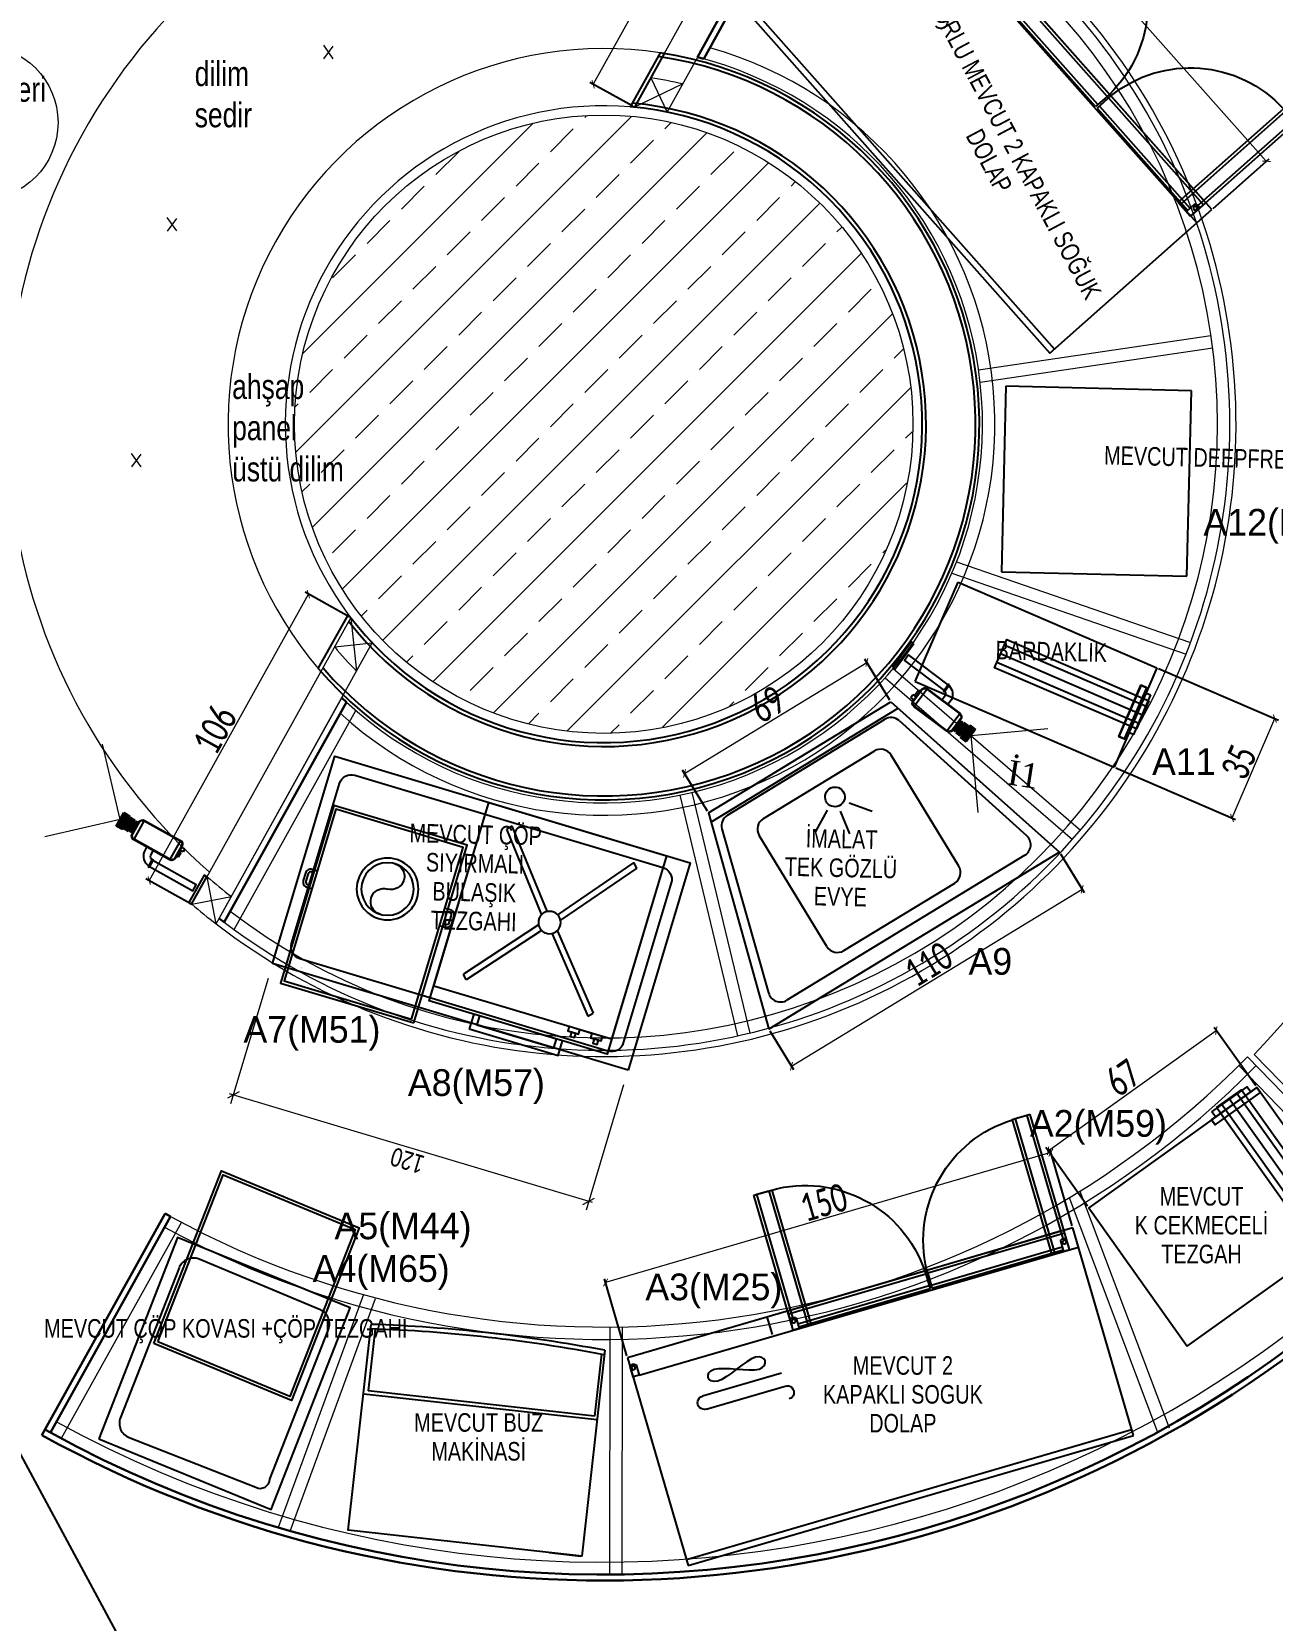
# Model space of a CAD drawing. Header units: millimetres. Extents: x 228897 to 231507, y -97047 to -95333.
# Drawn here: x 229854 to 230255, y -96304 to -95790 of the extents above; entities that cross this region are included whole.
import ezdxf
from ezdxf.enums import TextEntityAlignment as Align

# ---------------------------------------------------------------- set-up
doc = ezdxf.new("R2010")
doc.units = ezdxf.units.MM
doc.header["$PDMODE"] = 2
doc.linetypes.add('Dot & Dashed', pattern=[0.335139, 0.176389, -0.088194, 0, -0.070556])
doc.layers.get('0').update_dxf_attribs({"lineweight": 20})
for name, color, linetype, lineweight in [('ahsap', 34, 'Continuous', 25), ('ahşap kesit', 30, 'Continuous', 30), ('alcıpan', 14, 'Continuous', 25), ('demir-1', 103, 'Continuous', 20), ('mermer', 142, 'Continuous', 15), ('T_elektrik', 10, 'Continuous', 9), ('tefris', 30, 'Continuous', 0), ('ölçü', 251, 'Continuous', 5)]:
    doc.layers.add(name, color=color, linetype=linetype, lineweight=lineweight)
for name, color, linetype in [('cctv', 3, 'Continuous'), ('makine ekipman', 187, 'Continuous'), ('S-COLS', 6, 'Continuous'), ('SMATV', 4, 'Continuous'), ('wall_gyps', 45, 'Continuous'), ('XR_FA_ARC_F0_UNIFREE$0$A960MN_Other Building', 8, 'Continuous'), ('yazı', 11, 'Continuous')]:
    doc.layers.add(name, color=color, linetype=linetype)
doc.styles.add('ATU', font='GOTHIC.TTF', dxfattribs={"width": 0.8})
doc.styles.get("Standard").update_dxf_attribs({"font": 'times.ttf', "height": 12})
doc.styles.add('TAKSİM', font='GOTHIC.TTF', dxfattribs={"height": 20})
doc.styles.add('UBN', font='GOTHIC.TTF', dxfattribs={"width": 0.8})
doc.styles.add('Ölçü50', font='calibri.ttf', dxfattribs={"width": 0.7})
doc.dimstyles.new('olcu10', dxfattribs={"dimtxt": 9, "dimasz": 2, "dimexe": 1.25, "dimexo": 0.625, "dimgap": 0.5, "dimtad": 1, "dimdec": 1, "dimrnd": 0.5, "dimzin": 9, "dimtxsty": 'Ölçü50', "dimblk": 'ARCHTICK', "dimcen": 2, "dimclrd": 256, "dimclre": 256, "dimclrt": 6, "dimazin": 2, "dimtfac": 1, "dimtdec": 1, "dimtix": 1, "dimtmove": 0, "dimatfit": 3, "dimldrblk": 'ARCHTICK', "dimfxl": 1, "dimlwd": -1, "dimarcsym": 0})
doc.dimstyles.new('U_DIM_1_20', dxfattribs={"dimtxt": 6, "dimasz": 3, "dimexe": 3, "dimexo": 5, "dimgap": 1, "dimtad": 1, "dimdec": 1, "dimrnd": 0.5, "dimzin": 11, "dimtxsty": 'ATU', "dimblk": 'OBLIQUE', "dimcen": 1.5, "dimdle": 1.25, "dimclrd": 251, "dimclre": 251, "dimclrt": 1, "dimadec": 0, "dimazin": 0, "dimtfac": 1.25, "dimtdec": 1, "dimtix": 1, "dimtofl": 0, "dimtmove": 1, "dimatfit": 3, "dimldrblk": 'OBLIQUE', "dimfxl": 5, "dimtolj": 1, "dimtzin": 0, "dimarcsym": 0})

# ---------------------------------------------------------------- blocks, each defined once
blk = doc.blocks.new('çöp kova1')
at = {"extrusion": (1.52846e-08, -6.3311e-09, 1)}
blk.add_lwpolyline([(0, 0), (-0.92, -60.23), (69.08, -60.23), (70, 0)], close=True, dxfattribs=at)
blk.add_lwpolyline([(4, -9), (4, -53, 0.563333), (8.08, -56.23), (60.08, -56.23, 0.414214), (65.08, -51.23), (66, -9, 0.414214), (61, -4), (9, -4, 0.414214)], format="xyb", close=True, dxfattribs=at)
at = {"extrusion": (1.52846e-08, -6.3311e-09, 1), "elevation": 0}
for points in [[(35.2, -5.33), (95.2, -5.33), (94.28, -53.55), (34.28, -53.55)], [(36.2, -6.33), (94.2, -6.33), (93.28, -52.55), (35.28, -52.55)]]:
    blk.add_lwpolyline(points, close=True, dxfattribs=at)
blk = doc.blocks.new('buzmak')
at = {"extrusion": (1.52846e-08, -6.3311e-09, 1)}
for p, q in [((-65.66, 74.54, 0), (-45.49, 74.54, 0)), ((-45.49, 0.94, 0), (-45.49, 74.54, 0)), ((-44.43, 75.87, 0), (-44.43, 0, 0)), ((-0.01, 10.59, 0), (0, 0.32, 0)), ((-65.62, 0.88, 0), (-45.49, 0.94, 0))]:
    blk.add_line(p, q, dxfattribs=at)
at = {"extrusion": (1.74201e-08, -5.04902e-09, 1)}
blk.add_lwpolyline([(-67, 0), (0, 0), (0, 76), (-67, 76)], dxfattribs=at)
at = {"extrusion": (-1.52846e-08, 6.3311e-09, -1)}
for major_axis, start_param, end_param in [((-501.22, 6.34, 0), -0.08854, 0.063224), ((-499.81, 2.84, 0), -0.081777, 0.070206)]:
    blk.add_ellipse((432.82, 38, 0), major_axis=major_axis, ratio=1, start_param=start_param, end_param=end_param, dxfattribs=at)
blk = doc.blocks.new('dsfsdgfg')
at = {"layer": 'makine ekipman', "extrusion": (-6.33828e-09, 1.52816e-08, 1)}
for p, q in [((226713.45, -84147.26, 0), (226563.45, -84147.32, 0)), ((226563.45, -84147.32, 0), (226563.48, -84217.32, 0)), ((226713.45, -84149.26, 0), (226563.45, -84149.32, 0)), ((226713.48, -84217.26, 0), (226713.45, -84147.26, 0)), ((226693.71, -84194.18, 0), (226667.04, -84194.17, 0)), ((226667.04, -84198.52, 0), (226693.71, -84198.52, 0)), ((226711.48, -84210.76, 0), (226563.48, -84210.82, 0)), ((226568.44, -84210.82, 0), (226566.44, -84210.82, 0)), ((226566.44, -84210.82, 0), (226566.44, -84214.32, 0)), ((226572.44, -84210.82, 0), (226566.44, -84210.82, 0)), ((226566.44, -84210.82, 0), (226566.46, -84256.32, 0)), ((226566.44, -84211.32, 0), (226566.44, -84217.32, 0)), ((226568.44, -84214.32, 0), (226568.44, -84210.82, 0)), ((226612.64, -84211.3, 0), (226568.44, -84211.32, 0)), ((226571.46, -84256.32, 0), (226571.44, -84210.82, 0)), ((226572.46, -84256.32, 0), (226572.44, -84210.82, 0)), ((226612.64, -84217.3, 0), (226612.64, -84211.3, 0)), ((226613.31, -84211.3, 0), (226657.51, -84211.28, 0)), ((226613.31, -84217.3, 0), (226613.31, -84211.3, 0)), ((226653.51, -84210.78, 0), (226659.51, -84210.78, 0)), ((226653.53, -84256.28, 0), (226653.51, -84210.78, 0)), ((226654.53, -84256.28, 0), (226654.51, -84210.78, 0)), ((226657.51, -84214.28, 0), (226657.51, -84210.78, 0)), ((226657.51, -84210.78, 0), (226659.51, -84210.78, 0)), ((226659.51, -84210.78, 0), (226659.51, -84214.28, 0)), ((226659.51, -84210.78, 0), (226659.53, -84256.28, 0)), ((226659.51, -84211.28, 0), (226659.51, -84217.28, 0)), ((226666.51, -84217.34, 0), (226666.51, -84211.34, 0)), ((226711.48, -84214.26, 0), (226711.48, -84210.76, 0)), ((226711.48, -84210.76, 0), (226713.48, -84210.76, 0)), ((226713.48, -84210.76, 0), (226713.48, -84214.26, 0)), ((226566.44, -84212.32, 0), (226566.44, -84216.32, 0)), ((226566.44, -84216.32, 0), (226612.64, -84216.3, 0)), ((226567.44, -84214.82, 0), (226567.46, -84256.32, 0)), ((226612.64, -84212.3, 0), (226568.44, -84212.32, 0)), ((226612.64, -84216.3, 0), (226612.64, -84212.3, 0)), ((226613.31, -84212.3, 0), (226657.51, -84212.28, 0)), ((226613.31, -84216.3, 0), (226613.31, -84212.3, 0)), ((226659.51, -84216.28, 0), (226613.31, -84216.3, 0)), ((226658.51, -84214.78, 0), (226658.53, -84256.28, 0)), ((226659.51, -84212.28, 0), (226659.51, -84216.28, 0)), ((226563.48, -84217.32, 0), (226713.48, -84217.26, 0)), ((226566.44, -84217.32, 0), (226612.64, -84217.3, 0)), ((226659.51, -84217.28, 0), (226613.31, -84217.3, 0)), ((226566.46, -84256.32, 0), (226572.46, -84256.32, 0)), ((226567.46, -84256.32, 0), (226571.46, -84256.32, 0)), ((226659.53, -84256.28, 0), (226653.53, -84256.28, 0)), ((226658.53, -84256.28, 0), (226654.53, -84256.28, 0))]:
    blk.add_line(p, q, dxfattribs=at)
at = {"layer": 'makine ekipman', "extrusion": (6.33828e-09, -1.52816e-08, -1)}
blk.add_lwpolyline([(-226687.6, -84205.83), (-226686.15, -84205.66), (-226684.44, -84205.2), (-226682.58, -84204.56), (-226680.63, -84203.83), (-226678.69, -84203.09), (-226676.82, -84202.45), (-226675.12, -84202), (-226673.66, -84201.83), (-226672.52, -84202), (-226671.7, -84202.45), (-226671.21, -84203.09), (-226671.05, -84203.83), (-226671.21, -84204.56), (-226671.7, -84205.2), (-226672.52, -84205.66), (-226673.66, -84205.83), (-226675.12, -84205.66), (-226676.82, -84205.2), (-226678.69, -84204.56), (-226680.63, -84203.83), (-226682.58, -84203.09), (-226684.45, -84202.45), (-226686.15, -84202), (-226687.6, -84201.83), (-226688.75, -84202), (-226689.57, -84202.45), (-226690.06, -84203.09), (-226690.22, -84203.83), (-226690.06, -84204.56), (-226689.56, -84205.21), (-226688.75, -84205.66)], close=True, dxfattribs=at)
for centre, major_axis, start_param, end_param in [((226667.04, -84192, 0), (-1.54, 1.54, 0), 3.927168, 7.068761), ((226693.71, -84196.35, 0), (1.54, 1.54, 0), -0.785221, 2.356372), ((226567.44, -84213.57, 0), (0.884, 0.884, 0), 1.428429, 3.28302), ((226567.37, -84213.61, 0), (0.421, 0.421, 0), -0.785868, 5.497317), ((226658.51, -84213.53, 0), (0.884, 0.884, 0), 1.428429, 3.28302), ((226658.58, -84213.57, 0), (-0.421, 0.421, 0), 0.784928, 7.068113), ((226712.48, -84213.51, 0), (-0.884, 0.884, 0), 2.999873, 4.854463), ((226712.55, -84213.55, 0), (0.421, 0.421, 0), -0.785868, 5.497317), ((226571.82, -84215.46, 0), (28.89, 28.89, 0), 0.830398, 2.340555), ((226654.13, -84215.42, 0), (-28.89, 28.89, 0), 3.94169, 5.451847)]:
    blk.add_ellipse(centre, major_axis=major_axis, ratio=1, start_param=start_param, end_param=end_param, dxfattribs=at)
blk = doc.blocks.new('_ArchTick')
at = {"color": 0, "linetype": 'ByBlock', "const_width": 0.15}
blk.add_lwpolyline([(-0.5, -0.5), (0.5, 0.5)], dxfattribs=at)
blk = doc.blocks.new('*D131')
at = {"layer": 'DEFPOINTS', "color": 0, "transparency": 16777216}
for p in [(229943.6, -95972.29), (229957.34, -95979.93, 0), (229905.87, -96072.6, 0)]:
    blk.add_point(p, dxfattribs=at)
at = {"layer": 'ölçü', "lineweight": -2, "transparency": 16777216}
for p, q in [((229956.8, -95979.62), (229942.51, -95971.69)), ((229905.32, -96072.3), (229891.03, -96064.36))]:
    blk.add_line(p, q, dxfattribs=at)
at = {"layer": 'ölçü', "transparency": 16777216}
blk.add_line((229892.13, -96064.97), (229943.6, -95972.29), dxfattribs=at)
at = {"layer": 'ölçü', "transparency": 16777216, "xscale": 2, "yscale": 2, "zscale": 2}
for p, rotation in [((229943.6, -95972.29), 60.95190575358134), ((229892.13, -96064.97), 240.9519057535813)]:
    blk.add_blockref('_ArchTick', p, dxfattribs=dict(at, rotation=rotation))
at = {"layer": 'ölçü', "color": 6, "transparency": 16777216, "insert": (229913.39, -96016.15), "char_height": 9, "attachment_point": 5, "rotation": 60.9519, "style": 'Ölçü50'}
blk.add_mtext('106', dxfattribs=at)
blk = doc.blocks.new('*D132')
at = {"layer": 'DEFPOINTS', "color": 0, "transparency": 16777216}
for p in [(230100.47, -95722.24, 0), (230035.69, -95807.38), (230049.05, -95814.8, 0)]:
    blk.add_point(p, dxfattribs=at)
at = {"layer": 'ölçü', "transparency": 16777216}
blk.add_line((230087.11, -95714.82), (230035.69, -95807.38), dxfattribs=at)
at = {"layer": 'ölçü', "lineweight": -2, "transparency": 16777216}
for p, q in [((230099.92, -95721.93), (230086.01, -95714.21)), ((230048.5, -95814.5), (230034.59, -95806.77))]:
    blk.add_line(p, q, dxfattribs=at)
at = {"layer": 'ölçü', "transparency": 16777216, "xscale": 2, "yscale": 2, "zscale": 2}
for p, rotation in [((230087.11, -95714.82), 60.94747749124182), ((230035.69, -95807.38), 240.9474774912419)]:
    blk.add_blockref('_ArchTick', p, dxfattribs=dict(at, rotation=rotation))
at = {"layer": 'ölçü', "color": 6, "transparency": 16777216, "insert": (230056.93, -95758.62), "char_height": 9, "attachment_point": 5, "rotation": 60.9475, "style": 'Ölçü50'}
blk.add_mtext('106', dxfattribs=at)
blk = doc.blocks.new('evye')
for p, q in [((28.14, -2.74), (8.41, -72.74)), ((28.14, -2.74), (97.18, -2.74)), ((97.18, -2.74), (118.49, -72.74)), ((29.13, -9.45), (14.46, -62.59)), ((27.24, -5.74), (98.15, -5.74)), ((32.97, -6.6), (92.49, -6.6)), ((96.29, -9.37), (112.17, -62.51)), ((42.32, -13.6), (84.32, -13.6)), ((38.32, -59.6), (38.32, -17.6)), ((88.32, -59.6), (88.32, -17.6)), ((42.32, -63.6), (84.32, -63.6)), ((108.36, -67.74), (18.29, -67.74)), ((118.49, -72.74), (8.41, -72.74))]:
    blk.add_line(p, q)
at = {"extrusion": (-3.1669e-08, -1.40285e-08, 1)}
for p, q in [((61.37, -22, 0), (54.57, -25.99, 0)), ((64.78, -24.53, 0), (63.55, -32.32, 0)), ((68.69, -23.66, 0), (73.6, -29.84, 0))]:
    blk.add_line(p, q, dxfattribs=at)
for centre, start, end in [((32.97, -10.6), 90, 163.3134), ((92.49, -10.6), 17.8662, 90), ((42.32, -17.6), 90, 180), ((84.32, -17.6), 0, 90), ((42.32, -59.6), 180, 270), ((84.32, -59.6), 270, 0), ((18.29, -63.74), 163.3134, 270), ((108.36, -63.74), 270, 17.8662)]:
    blk.add_arc(centre, 4, start, end)
blk.add_ellipse((65.75, -19.66, 0), major_axis=(-0.26, 3.18, 0), ratio=1, start_param=1.640450345151218, end_param=7.923635652330804, dxfattribs=at)
blk = doc.blocks.new('SDFSG')
at = {"layer": 'makine ekipman'}
for p, q in [((221215.14, -95592), (221275.14, -95592)), ((221215.14, -95652), (221215.14, -95592)), ((221275.14, -95592), (221275.14, -95652)), ((221275.14, -95652), (221215.14, -95652))]:
    blk.add_line(p, q, dxfattribs=at)
blk = doc.blocks.new('bardaklıkemaar')
at = {"ltscale": 50, "extrusion": (-5.24232e-09, 1.90091e-08, 1)}
for p, q in [((0, 0, 0), (-34.31, -6.92)), ((0, 0), (13.84, -68.62, 0)), ((-34.31, -6.92), (-20.46, -75.54, 0)), ((-20.46, -75.54, 0), (13.84, -68.62, 0))]:
    blk.add_line(p, q, dxfattribs=at)
at = {"ltscale": 50}
for p, q in [((-4.54, -74.2, 0), (-14.43, -25.18, 0)), ((-1.58, -73.61, 0), (-11.47, -24.58, 0)), ((-7.47, -74.79, 0), (-17.37, -25.77, 0))]:
    blk.add_line(p, q, dxfattribs=at)
at = {"ltscale": 50, "extrusion": (-5.24232e-09, 1.90091e-08, 1), "elevation": 0}
for points in [[(-9.44, -75.19), (0.28, -73.23), (-9.61, -24.21), (-19.33, -26.17)], [(-13.47, -73.69), (4.26, -70.11), (3.86, -68.12), (-13.87, -71.7)], [(-11.45, -75.35), (2.27, -72.58), (1.87, -70.6), (-11.85, -73.37)]]:
    blk.add_lwpolyline(points, close=True, dxfattribs=at)
at = {"extrusion": (-5.24232e-09, 1.90091e-08, 1), "elevation": 0, "flags": 128}
for points in [[(4.25, -70.07), (-13.46, -73.67), (-13.85, -71.72), (-13.46, -73.67), (4.25, -70.07), (3.85, -68.12)], [(3.85, -68.12), (-13.85, -71.72), (3.85, -68.12)]]:
    blk.add_lwpolyline(points, close=True, dxfattribs=at)
blk = doc.blocks.new('kahveçekmece-flat-1')
for p, q in [((1.99, 41.93), (1.99, 60)), ((-2.3, 53.58), (50, 53.58)), ((-2.3, 50.56), (50, 50.52)), ((-2.3, 47.57), (50, 47.57))]:
    blk.add_line(p, q)
at = {"extrusion": (-1.39832e-08, -1.12909e-08, 1), "elevation": 0}
for points in [[(-2.02, 43.56), (-2.02, 57.56), (0, 57.56), (0, 43.56)], [(-2.3, 45.56), (-2.3, 55.48), (50, 55.48), (50, 45.56)]]:
    blk.add_lwpolyline(points, close=True, dxfattribs=at)
at = {"extrusion": (-1.52846e-08, 6.3311e-09, 1), "elevation": 0}
blk.add_lwpolyline([(55.12, -6.89), (54.97, 60), (0, 60), (0.15, -6.89)], close=True, dxfattribs=at)
at = {"extrusion": (-1.52846e-08, 6.3311e-09, 1), "elevation": 0, "flags": 128}
blk.add_lwpolyline([(0, 60), (0, 41.93), (1.99, 41.93), (0, 41.93), (0, 60), (1.99, 60)], close=True, dxfattribs=at)
blk = doc.blocks.new('kam')
h = blk.add_hatch(color=1)
edge = h.paths.add_edge_path(flags=16)
edge.add_line((-3143.126, 8517.33), (-3143.827, 8517.33))
edge.add_ellipse((-3143.827, 8517.269), major_axis=(0.0426, 0.0426), ratio=1, start_angle=45, end_angle=135)
edge.add_line((-3143.888, 8517.269), (-3143.888, 8517.031))
edge.add_ellipse((-3143.827, 8517.031), major_axis=(0.0426, 0.0426), ratio=1, start_angle=135, end_angle=225)
edge.add_line((-3143.827, 8516.971), (-3143.126, 8516.971))
edge.add_ellipse((-3143.126, 8517.031), major_axis=(0.0426, 0.0426), ratio=1, start_angle=225, end_angle=315)
edge.add_line((-3143.065, 8517.031), (-3143.065, 8517.269))
edge.add_ellipse((-3143.126, 8517.269), major_axis=(0.0426, 0.0426), ratio=1, start_angle=315, end_angle=405)
edge = h.paths.add_edge_path()
edge.add_line((-3143.126, 8517.339), (-3143.827, 8517.339))
edge.add_ellipse((-3143.827, 8517.269), major_axis=(0.0495, 0.0495), ratio=1, start_angle=45, end_angle=135)
edge.add_line((-3143.897, 8517.269), (-3143.897, 8517.031))
edge.add_ellipse((-3143.827, 8517.031), major_axis=(0.0495, 0.0495), ratio=1, start_angle=135, end_angle=225)
edge.add_line((-3143.827, 8516.961), (-3143.126, 8516.961))
edge.add_ellipse((-3143.126, 8517.031), major_axis=(0.0495, 0.0495), ratio=1, start_angle=225, end_angle=315)
edge.add_line((-3143.056, 8517.031), (-3143.056, 8517.269))
edge.add_ellipse((-3143.126, 8517.269), major_axis=(0.0495, 0.0495), ratio=1, start_angle=315, end_angle=405)
for points in [[(-3143.002, 8517.254), (-3143.036, 8517.254), (-3143.036, 8517.052), (-3143.002, 8517.052)], [(-3142.753, 8517.283), (-3142.873, 8517.283), (-3142.873, 8517.019), (-3142.753, 8517.019)]]:
    blk.add_hatch(color=1).paths.add_polyline_path(points)
at = {"color": 1}
for p, q in [((-3143.897, 8517.25), (-3143.961, 8517.25)), ((-3143.961, 8517.25), (-3143.961, 8517.189)), ((-3143.897, 8517.269), (-3143.897, 8517.031)), ((-3143.888, 8517.269), (-3143.888, 8517.031)), ((-3143.827, 8517.339), (-3143.827, 8516.961)), ((-3143.126, 8517.339), (-3143.827, 8517.339)), ((-3143.126, 8517.33), (-3143.827, 8517.33)), ((-3143.126, 8516.961), (-3143.126, 8517.339)), ((-3143.065, 8517.031), (-3143.065, 8517.269)), ((-3143.056, 8517.031), (-3143.056, 8517.269)), ((-3143.002, 8517.254), (-3143.036, 8517.254)), ((-3143.036, 8517.254), (-3143.036, 8517.052)), ((-3143.002, 8517.052), (-3143.002, 8517.254)), ((-3142.894, 8517.263), (-3142.98, 8517.263)), ((-3142.98, 8517.263), (-3142.98, 8517.044)), ((-3142.894, 8517.236), (-3142.98, 8517.236)), ((-3142.894, 8517.208), (-3142.98, 8517.208)), ((-3142.894, 8517.044), (-3142.894, 8517.263)), ((-3142.753, 8517.283), (-3142.873, 8517.283)), ((-3142.873, 8517.283), (-3142.873, 8517.019)), ((-3142.753, 8517.019), (-3142.753, 8517.283)), ((-3143.961, 8517.189), (-3143.897, 8517.189)), ((-3143.897, 8517.163), (-3143.934, 8517.163)), ((-3143.934, 8517.163), (-3143.934, 8517.071)), ((-3143.934, 8517.071), (-3143.897, 8517.071)), ((-3143.827, 8516.971), (-3143.126, 8516.971)), ((-3143.827, 8516.961), (-3143.126, 8516.961)), ((-3143.036, 8517.052), (-3143.002, 8517.052)), ((-3142.894, 8517.18), (-3142.98, 8517.18)), ((-3142.894, 8517.152), (-3142.98, 8517.152)), ((-3142.894, 8517.124), (-3142.98, 8517.124)), ((-3142.894, 8517.096), (-3142.98, 8517.096)), ((-3142.894, 8517.068), (-3142.98, 8517.068)), ((-3142.98, 8517.044), (-3142.894, 8517.044)), ((-3142.873, 8517.019), (-3142.753, 8517.019))]:
    blk.add_line(p, q, dxfattribs=at)
for centre, major_axis, start_param, end_param in [((-3143.827, 8517.269), (0.0495, 0.0495), 0.785398, 2.356194), ((-3143.827, 8517.269), (0.0426, 0.0426), 0.785398, 2.356194), ((-3143.126, 8517.269), (0.0495, 0.0495), 5.497787, 7.068583), ((-3143.126, 8517.269), (0.0426, 0.0426), 5.497787, 7.068583), ((-3143.827, 8517.031), (0.0495, 0.0495), 2.356194, 3.926991), ((-3143.827, 8517.031), (0.0426, 0.0426), 2.356194, 3.926991), ((-3143.126, 8517.031), (0.0495, 0.0495), 3.926991, 5.497787), ((-3143.126, 8517.031), (0.0426, 0.0426), 3.926991, 5.497787)]:
    blk.add_ellipse(centre, major_axis=major_axis, ratio=1, start_param=start_param, end_param=end_param, dxfattribs=at)
blk = doc.blocks.new('kamera')
at = {"layer": 'cctv', "color": 1}
for p, q in [((-18.93, 10.55), (-19.91, 9.17)), ((-17.02, 9.2), (-17.99, 7.82))]:
    blk.add_line(p, q, dxfattribs=at)
for points in [[(-14.06, 11.57), (-13.8, 11.38), (-15.37, 9.15), (-15.63, 9.34)], [(-13.96, 11.16), (-13.96, 11.16), (-15.23, 9.35), (-15.23, 9.35)], [(-13.96, 11.16), (-0.8, 1.9), (-2.07, 0.09), (-15.23, 9.35)], [(2.14, 4.7), (2.92, 4.15), (-2.92, -4.15), (-3.7, -3.6)]]:
    blk.add_lwpolyline(points, close=True, dxfattribs=at)
for centre, radius, start, end in [((-16.03, 7.69), 4.08, 63.7243, 135.4103), ((-15.86, 7.55), 2.02, 79.4581, 124.8672)]:
    blk.add_arc(centre, radius, start, end, dxfattribs=at)
at = {"layer": 'SMATV', "color": 6, "linetype": 'Dot & Dashed', "extrusion": (0, 0, -1), "xscale": -18.97046912377849, "yscale": 18.97046910458119, "zscale": -18.97046912377849, "rotation": 215.1445265679582}
blk.add_blockref('kam', (-44226, 166452.31), dxfattribs=at)
blk = doc.blocks.new('dgdf')
at = {"layer": 'T_elektrik'}
for q in [(230182.74, -96015.78), (230160.1, -96042.93)]:
    blk.add_line((230157.84, -96018.04), q, dxfattribs=at)
at = {"xscale": -1, "rotation": 287.7683062402713}
blk.add_blockref('kamera', (230135.65, -95991.77), dxfattribs=at)
blk = doc.blocks.new('bulaşık mak')
at = {"extrusion": (1.52846e-08, -6.3311e-09, 1)}
blk.add_line((-62, 53.35, 0), (-62, 49.36, 0), dxfattribs=at)
for points in [[(0, 60), (-67, 60), (-67, 0), (0, 0)], [(-62, 57), (-62, 53.35), (-63.46, 53.35), (-63.46, 57)], [(0, 60), (-62, 60), (-62, 0), (0, 0)], [(-63.46, 56.03), (-63.46, 54.57), (-64.92, 54.57), (-64.92, 56.03)], [(-63.46, 48.39), (-63.46, 46.93), (-64.92, 46.93), (-64.92, 48.39)], [(-62, 49.36), (-62, 45.71), (-63.46, 45.71), (-63.46, 49.36)], [(-72, 15), (-72, 45), (-67, 45), (-67, 15)], [(-70, 17), (-70, 43), (-67, 43), (-67, 17)]]:
    blk.add_lwpolyline(points, close=True, dxfattribs=at)
for points in [[(-57, 50.51), (-55.59, 51.92)], [(-33.44, 33.27), (-55.59, 51.92)], [(-6.58, 51.92), (-29.83, 33.17)], [(-6.58, 51.92), (-5.16, 50.51)], [(-34.86, 31.86), (-57, 50.51)], [(-5.16, 50.51), (-28.41, 31.76)], [(-34.76, 28.24), (-57, 9.49)], [(-33.34, 26.83), (-55.59, 8.08)], [(-29.73, 26.73), (-6.58, 8.08)], [(-28.31, 28.14), (-5.16, 9.49)], [(-57, 9.49), (-55.59, 8.08)], [(-5.16, 9.49), (-6.58, 8.08)]]:
    blk.add_lwpolyline(points, dxfattribs=at)
blk.add_circle((-31.58, 30), 3.63, dxfattribs=at)
blk = doc.blocks.new('çöp sıyırma')
at = {"extrusion": (1.52846e-08, -6.3311e-09, 1)}
for points in [[(-21.48, 44.21), (-21.48, 45.73, 0.414214), (-23.23, 47.48), (-25.75, 47.48, 0.414214), (-27.5, 45.73), (-27.5, 44.21)], [(-21.84, 0.79), (-21.84, -0.73, -0.414214), (-23.59, -2.48), (-26.11, -2.48, -0.414214), (-27.86, -0.73), (-27.86, 0.79)]]:
    blk.add_lwpolyline(points, format="xyb", dxfattribs=at)
for points in [[(-22.35, 45), (-22.35, 45.73, 0.414214), (-23.23, 46.6), (-25.75, 46.6, 0.414214), (-26.63, 45.73), (-26.63, 45)], [(-22.71, 0), (-22.71, -0.73, -0.414214), (-23.59, -1.6), (-26.11, -1.6, -0.414214), (-26.99, -0.73), (-26.99, 0)]]:
    blk.add_lwpolyline(points, format="xyb", close=True, dxfattribs=at)
for points in [[(-60, 45), (0, 45), (0, 0), (-60, 0)], [(-59, 44), (-1, 44), (-1, 1), (-59, 1)]]:
    blk.add_lwpolyline(points, close=True, dxfattribs=at)
blk = doc.blocks.new('bulaşık tezgah')
at = {"ltscale": 50, "extrusion": (1.52846e-08, -6.3311e-09, 1)}
blk.add_lwpolyline([(-70, 0), (-70, -120), (0, -120), (0, 0)], close=True, dxfattribs=at)
blk.add_lwpolyline([(-66, -8), (-66, -112, 0.414214), (-62, -116), (-8, -116, 0.414214), (-4, -112), (-4, -8, 0.414214), (-8, -4), (-62, -4, 0.414214)], format="xyb", close=True, dxfattribs=at)
for radius in [10, 8.5]:
    blk.add_circle((-36.22, -91.33, 0), radius, dxfattribs=at)
for centre, start, end in [((-31.97, -91.33, 0), 0, 180), ((-40.47, -91.33, 0), 180, 0)]:
    blk.add_arc(centre, 4.25, start, end, dxfattribs=at)
blk = doc.blocks.new('_Oblique')
at = {"color": 0, "linetype": 'ByBlock', "lineweight": -2}
blk.add_line((-0.5, -0.5), (0.5, 0.5), dxfattribs=at)
blk = doc.blocks.new('*D369')
at = {"layer": 'DEFPOINTS', "color": 0, "transparency": 16777216}
for p in [(221484.52, -95305.02, 0), (221602.77, -95353.83), (221572.7, -95386.41, 0)]:
    blk.add_point(p, dxfattribs=at)
at = {"layer": 'ölçü', "color": 251, "lineweight": -2, "transparency": 16777216}
for p, q in [((221487.92, -95301.34), (221516.63, -95270.24)), ((221513.68, -95271.59), (221603.69, -95354.68)), ((221576.09, -95382.74), (221604.81, -95351.63))]:
    blk.add_line(p, q, dxfattribs=at)
at = {"layer": 'ölçü', "color": 251, "lineweight": -2, "transparency": 16777216, "xscale": 3, "yscale": 3, "zscale": 3}
for p, rotation in [((221514.6, -95272.44), 137.2901946058808), ((221602.77, -95353.83), 317.2901946058807)]:
    blk.add_blockref('_Oblique', p, dxfattribs=dict(at, rotation=rotation))
at = {"layer": 'ölçü', "color": 1, "transparency": 16777216, "insert": (221561.5, -95310.09), "char_height": 6, "attachment_point": 5, "rotation": 317.2902, "style": 'ATU'}
blk.add_mtext('\\A1;120', dxfattribs=at)
blk = doc.blocks.new('*D458')
at = {"layer": 'DEFPOINTS', "color": 0, "transparency": 16777216}
for p in [(230186.57, -96055.76, 0), (230193.85, -96067.71), (230092.56, -96113.03, 0)]:
    blk.add_point(p, dxfattribs=at)
at = {"layer": 'demir-1', "lineweight": -2, "transparency": 16777216}
for p, q in [((230186.9, -96056.29), (230194.5, -96068.78)), ((230092.88, -96113.56), (230100.49, -96126.05))]:
    blk.add_line(p, q, dxfattribs=at)
at = {"layer": 'demir-1', "transparency": 16777216}
blk.add_line((230099.84, -96124.98), (230193.85, -96067.71), dxfattribs=at)
at = {"layer": 'demir-1', "transparency": 16777216, "xscale": 2, "yscale": 2, "zscale": 2}
for p, rotation in [((230193.85, -96067.71), 31.34889073666234), ((230099.84, -96124.98), 211.3488907366623)]:
    blk.add_blockref('_ArchTick', p, dxfattribs=dict(at, rotation=rotation))
at = {"layer": 'demir-1', "color": 6, "transparency": 16777216, "insert": (230144.19, -96091.98), "char_height": 9, "attachment_point": 5, "rotation": 31.3489, "style": 'Ölçü50'}
blk.add_mtext('110', dxfattribs=at)
blk = doc.blocks.new('*D459')
at = {"layer": 'DEFPOINTS', "color": 0, "transparency": 16777216}
for p in [(230124.22, -95994.37), (230131.95, -96007.06, 0), (230072.99, -96042.98, 0)]:
    blk.add_point(p, dxfattribs=at)
at = {"layer": 'demir-1', "transparency": 16777216}
blk.add_line((230065.26, -96030.29), (230124.22, -95994.37), dxfattribs=at)
at = {"layer": 'demir-1', "lineweight": -2, "transparency": 16777216}
for p, q in [((230131.63, -96006.53), (230123.57, -95993.3)), ((230072.67, -96042.45), (230064.61, -96029.22))]:
    blk.add_line(p, q, dxfattribs=at)
at = {"layer": 'demir-1', "transparency": 16777216, "xscale": 2, "yscale": 2, "zscale": 2}
for p, rotation in [((230124.22, -95994.37), 31.34889073666503), ((230065.26, -96030.29), 211.348890736665)]:
    blk.add_blockref('_ArchTick', p, dxfattribs=dict(at, rotation=rotation))
at = {"layer": 'demir-1', "color": 6, "transparency": 16777216, "insert": (230092.08, -96007.96), "char_height": 9, "attachment_point": 5, "rotation": 31.3489, "style": 'Ölçü50'}
blk.add_mtext('69', dxfattribs=at)
blk = doc.blocks.new('*D460')
at = {"layer": 'DEFPOINTS', "color": 0, "transparency": 16777216}
for p in [(230218.01, -95996.08, 0), (230256.19, -96012.53), (230204.16, -96028.22, 0)]:
    blk.add_point(p, dxfattribs=at)
at = {"layer": 'demir-1', "lineweight": -2, "transparency": 16777216}
for p, q in [((230218.58, -95996.32), (230257.33, -96013.02)), ((230204.73, -96028.47), (230243.49, -96045.16))]:
    blk.add_line(p, q, dxfattribs=at)
at = {"layer": 'demir-1', "transparency": 16777216}
blk.add_line((230242.34, -96044.67), (230256.19, -96012.53), dxfattribs=at)
at = {"layer": 'demir-1', "transparency": 16777216, "xscale": 2, "yscale": 2, "zscale": 2}
for p, rotation in [((230256.19, -96012.53), 66.6911170235234), ((230242.34, -96044.67), 246.6911170235234)]:
    blk.add_blockref('_ArchTick', p, dxfattribs=dict(at, rotation=rotation))
at = {"layer": 'demir-1', "color": 6, "transparency": 16777216, "insert": (230244.57, -96026.58), "char_height": 9, "attachment_point": 5, "rotation": 66.6911, "style": 'Ölçü50'}
blk.add_mtext('35', dxfattribs=at)
blk = doc.blocks.new('*D461')
at = {"layer": 'DEFPOINTS', "color": 0, "transparency": 16777216}
for p in [(230237.25, -96113.43), (230250.41, -96131.84, 0), (230196, -96170.73, 0)]:
    blk.add_point(p, dxfattribs=at)
at = {"layer": 'demir-1', "transparency": 16777216}
blk.add_line((230182.84, -96152.33), (230237.25, -96113.43), dxfattribs=at)
at = {"layer": 'demir-1', "lineweight": -2, "transparency": 16777216}
for p, q in [((230250.05, -96131.33), (230236.53, -96112.41)), ((230195.64, -96170.23), (230182.11, -96151.31))]:
    blk.add_line(p, q, dxfattribs=at)
at = {"layer": 'demir-1', "transparency": 16777216, "xscale": 2, "yscale": 2, "zscale": 2}
for p, rotation in [((230237.25, -96113.43), 35.56102395434664), ((230182.84, -96152.33), 215.5610239543467)]:
    blk.add_blockref('_ArchTick', p, dxfattribs=dict(at, rotation=rotation))
at = {"layer": 'demir-1', "color": 6, "transparency": 16777216, "insert": (230207.08, -96128.73), "char_height": 9, "attachment_point": 5, "rotation": 35.561, "style": 'Ölçü50'}
blk.add_mtext('67', dxfattribs=at)
blk = doc.blocks.new('*D462')
at = {"layer": 'DEFPOINTS', "color": 0, "transparency": 16777216}
for p in [(230190.8, -96177.22), (230039.72, -96194.95), (230046.81, -96219.24, 0)]:
    blk.add_point(p, dxfattribs=at)
at = {"layer": 'demir-1', "lineweight": -2, "transparency": 16777216}
for p, q in [((230190.63, -96176.62), (230183.36, -96151.73)), ((230046.63, -96218.64), (230039.37, -96193.75))]:
    blk.add_line(p, q, dxfattribs=at)
at = {"layer": 'demir-1', "transparency": 16777216}
blk.add_line((230183.71, -96152.93), (230039.72, -96194.95), dxfattribs=at)
at = {"layer": 'demir-1', "transparency": 16777216, "xscale": 2, "yscale": 2, "zscale": 2}
for p, rotation in [((230183.71, -96152.93), 16.26881348860794), ((230039.72, -96194.95), 196.2688134886079)]:
    blk.add_blockref('_ArchTick', p, dxfattribs=dict(at, rotation=rotation))
at = {"layer": 'demir-1', "color": 6, "transparency": 16777216, "insert": (230110.29, -96169.04), "char_height": 9, "attachment_point": 5, "rotation": 16.2688, "style": 'Ölçü50'}
blk.add_mtext('150', dxfattribs=at)
blk = doc.blocks.new('*D463')
at = {"layer": 'DEFPOINTS', "color": 0, "transparency": 16777216}
for p in [(230136.26, -95735.67, 0), (230253.41, -95832.27), (230235.77, -95847.91, 0)]:
    blk.add_point(p, dxfattribs=at)
at = {"layer": 'demir-1', "lineweight": -2, "transparency": 16777216}
for p, q in [((230136.73, -95735.26), (230154.84, -95719.2)), ((230236.24, -95847.5), (230254.35, -95831.44))]:
    blk.add_line(p, q, dxfattribs=at)
at = {"layer": 'demir-1', "transparency": 16777216}
blk.add_line((230153.9, -95720.03), (230253.41, -95832.27), dxfattribs=at)
at = {"layer": 'demir-1', "transparency": 16777216, "xscale": 2, "yscale": 2, "zscale": 2}
for p, rotation in [((230153.9, -95720.03), 131.5591418764409), ((230253.41, -95832.27), 311.5591418764409)]:
    blk.add_blockref('_ArchTick', p, dxfattribs=dict(at, rotation=rotation))
at = {"layer": 'demir-1', "color": 6, "transparency": 16777216, "insert": (230207.48, -95772.76), "char_height": 9, "attachment_point": 5, "rotation": 311.5591, "style": 'Ölçü50'}
blk.add_mtext('150', dxfattribs=at)
blk = doc.blocks.new('gjh')
at = {"layer": 'makine ekipman', "extrusion": (-6.70368e-07, -7.35556e-07, -1), "zscale": -1, "rotation": 312.7098053941236}
for name, p in [('bulaşık tezgah', (-221437.04, -95356.45, -0.08)), ('bulaşık mak', (-221487.01, -95402.58, -0.08)), ('çöp sıyırma', (-221532.49, -95423.74, -0.08))]:
    blk.add_blockref(name, p, dxfattribs=at)
at = {"layer": 'ölçü'}
dim = blk.add_aligned_dim(p1=(221484.52, -95305.02, 0), p2=(221572.7, -95386.41, 0), distance=44.33, dimstyle='U_DIM_1_20', dxfattribs=at)
dim.commit()
dim.dimension.update_dxf_attribs({"geometry": '*D369', "text_midpoint": (221561.5, -95310.09)})

msp = doc.modelspace()

# ---------------------------------------------------------------- hatches: boundary and pattern name
at = {"layer": 'S-COLS', "lineweight": 5}
h = msp.add_hatch(dxfattribs=at)
h.set_pattern_fill('FP_2837', color=256, scale=0.1, style=0, pattern_type=2)
h.set_pattern_definition([(45, (161639.02, -128317.32), (-14.826403, 14.826403), []), (45, (161653.847, -128317.32), (-14.826403, 14.826403), [10.4838, -5.2419])])
h.paths.add_polyline_path([(230039.02, -96017.32), (230050.22, -96016.69), (230061.27, -96014.81), (230072.05, -96011.71), (230082.41, -96007.42), (230092.22, -96001.99), (230101.37, -95995.5), (230109.73, -95988.03), (230117.2, -95979.67), (230123.69, -95970.52), (230129.12, -95960.71), (230133.41, -95950.35), (230136.51, -95939.57), (230138.39, -95928.52), (230139.02, -95917.32), (230138.39, -95906.12), (230136.51, -95895.07), (230133.41, -95884.29), (230129.12, -95873.93), (230123.69, -95864.12), (230117.2, -95854.97), (230109.73, -95846.61), (230100.99, -95838.87), (230092.22, -95832.65), (230082.41, -95827.22), (230072.05, -95822.93), (230061.27, -95819.83), (230050.22, -95817.95), (230039.02, -95817.32), (230027.82, -95817.95), (230016.77, -95819.83), (230005.99, -95822.93), (229995.63, -95827.22), (229985.82, -95832.65), (229976.67, -95839.14), (229968.31, -95846.61), (229960.84, -95854.97), (229954.35, -95864.12), (229948.92, -95873.93), (229944.63, -95884.29), (229941.53, -95895.07), (229939.65, -95906.12), (229939.02, -95917.32), (229939.65, -95928.52), (229941.53, -95939.57), (229944.63, -95950.35), (229948.92, -95960.71), (229954.35, -95970.52), (229960.84, -95979.67), (229968.31, -95988.03), (229976.67, -95995.5), (229985.82, -96001.99), (229996.44, -96007.75), (230005.99, -96011.71), (230016.77, -96014.81), (230027.82, -96016.69)], flags=0)

# ---------------------------------------------------------------- linework, layer by layer
at = {"layer": 'ahsap', "elevation": 0}
msp.add_lwpolyline([(229992.06, -96005.36), (229992.06, -96005.36)], dxfattribs=at)
at = {"layer": 'ahşap kesit'}
for p, q in [((229897.24, -96172.58, 0), (229857.42, -96244.27, 0)), ((229898.99, -96173.55, 0), (229860.14, -96243.49, 0))]:
    msp.add_line(p, q, dxfattribs=at)
at = {"layer": 'ahşap kesit', "elevation": 0}
for points in [[(230108.84, -95727.2), (230069.48, -95798.64)], [(230110.74, -95727.91), (230071.5, -95799.18)], [(230071.5, -95799.18), (230069.48, -95798.64)], [(229916.39, -96078.38), (229955.91, -96007.22)], [(229955.91, -96007.22), (229954.4, -96005.82)], [(229916.39, -96078.38), (229914.78, -96077.15)], [(229898.99, -96173.55), (229897.24, -96172.58)], [(229860.14, -96243.49), (229858.39, -96242.52)]]:
    msp.add_lwpolyline(points, dxfattribs=at)
at = {"layer": 'ahşap kesit'}
for radius, start, end in [(374, 240.9504, 61.233), (372, 241.2585, 60.9256)]:
    msp.add_arc((230039.02, -95917.32, 0), radius, start, end, dxfattribs=at)
at = {"layer": 'alcıpan', "elevation": 0}
for points in [[(230057.4, -95797.21), (230047.7, -95814.68)], [(230058.72, -95797.41), (230049.06, -95814.8)], [(229946.81, -95996.31), (229956.52, -95978.84)]]:
    msp.add_lwpolyline(points, dxfattribs=at)
at = {"layer": 'alcıpan'}
for centre, radius, start, end in [((230039.13, -95917.32, 0), 121.5, 220.5496, 81.3513), ((230039.13, -95917.32, 0), 120.25, 220.9632, 81.573), ((230039.13, -95917.32, 0), 103, 216.6704, 85.2304), ((230039.13, -95917.32, 0), 104.25, 217.7296, 84.9209), ((230039.02, -95917.32, 0), 201, 240.9541, 240.9545)]:
    msp.add_arc(centre, radius, start, end, dxfattribs=at)
at = {"layer": 'demir-1'}
for p, q in [((230049.06, -95814.8, 0), (230100.47, -95722.24, 0)), ((230059.63, -95816.37, 0), (230095.99, -95750.89, 0)), ((230160.29, -95899.71, 0), (230235.5, -95888.63, 0)), ((230160.87, -95903.67, 0), (230236.09, -95892.59, 0)), ((230151.76, -95965.51, 0), (230227.49, -95991.67, 0)), ((230153.27, -95961.8, 0), (230228.92, -95987.93, 0)), ((229957.34, -95979.93, 0), (229959.19, -95997.19, 0)), ((229952.1, -95989.37, 0), (229964.26, -95988.06, 0)), ((230132.77, -95996.28, 0), (230193.3, -96048.6, 0)), ((230130.15, -95999.31, 0), (230190.69, -96051.63, 0)), ((229913.81, -96078.92, 0), (229954.4, -96005.82, 0)), ((230063.73, -96037.33, 0), (230082.43, -96115.14, 0)), ((230067.64, -96036.46, 0), (230086.33, -96114.25, 0)), ((229913.81, -96078.92, 0), (229910.82, -96063.69, 0)), ((229905.87, -96072.6, 0), (229918.71, -96070.08, 0)), ((230244.54, -96124.74, 0), (230300.09, -96182.27, 0)), ((230247.37, -96121.91, 0), (230302.97, -96179.49, 0)), ((230249.52, -96121.14, 0), (230300.25, -96173.67, 0)), ((229902.51, -96175.45, 0), (229863.66, -96245.39, 0)), ((230041.1, -96209.31, 0), (230040.94, -96289.31, 0)), ((230045.1, -96209.32, 0), (230044.94, -96289.32, 0))]:
    msp.add_line(p, q, dxfattribs=at)
at = {"layer": 'demir-1', "elevation": 0}
for points in [[(230064.7, -95807.27), (230049.1, -95814.76)], [(230054.33, -95805.32), (230059.64, -95816.39)], [(230054.49, -95815.49), (230054.49, -95815.48)], [(229905.87, -96072.6), (229957.34, -95979.93)], [(229914.78, -96077.15), (229964.26, -95988.06)], [(229919.62, -96080.8), (229958.97, -96009.95)], [(230193.15, -96165.33), (230221.98, -96241.89)], [(230189.66, -96167.4), (230218.24, -96243.3)], [(229961.45, -96198.78), (229933.8, -96274.13)], [(229965.2, -96200.16), (229937.55, -96275.51)]]:
    msp.add_lwpolyline(points, dxfattribs=at)
at = {"layer": 'demir-1'}
msp.add_circle((230039.13, -95917.32, 0), 100, dxfattribs=at)
for centre, radius, start, end in [((230039.02, -95917.32, 0), 368, 241.2618, 60.9235), ((230039.13, -95917.32, 0), 202.5, 232.6881, 69.8646), ((230039.13, -95917.32, 0), 198.5, 232.5204, 70.0417), ((230039.13, -95917.32, 0), 126.5, 227.6508, 74.244), ((230039.13, -95917.32, 0), 126.5, 75.1832, 75.1895), ((230039.13, -95917.32, 0), 122.5, 227.2081, 75.658), ((230038.51, -95918.47, 0), 114.25, 76.7462, 82.039), ((230038.51, -95918.48, 0), 104.25, 78.3064, 84.1711), ((230036.92, -95919.56, 0), 109.86, 219.4575, 224.967), ((230039.02, -95917.32, 0), 293, 315.9237, 345.0107), ((230040, -95912.32, 0), 199, 229.5229, 232.4465), ((230040, -95912.32, 0), 209, 230.0766, 232.8592), ((230039.02, -95917.32, 0), 296, 241.3376, 315.5012), ((230039.02, -95917.32, 0), 292, 241.3429, 315.5218)]:
    msp.add_arc(centre, radius, start, end, dxfattribs=at)
at = {"layer": 'mermer', "elevation": 0}
msp.add_lwpolyline([(230085.84, -95829.04), (230085.84, -95829.04)], dxfattribs=at)
at = {"layer": 'mermer'}
msp.add_arc((230039.13, -95917.32, 0), 204.5, 232.206, 69.8646, dxfattribs=at)
at = {"layer": 'tefris', "elevation": 0}
for points in [[(229951.64, -95799.1), (229948.56, -95794.74)], [(229948.62, -95799.13), (229951.64, -95795.05)], [(229901, -95854.8), (229897.92, -95850.44)], [(229897.98, -95854.83), (229901, -95850.75)], [(229889.52, -95931.1), (229886.44, -95926.74)], [(229886.5, -95931.13), (229889.52, -95927.05)]]:
    msp.add_lwpolyline(points, dxfattribs=at)
at = {"layer": 'tefris', "linetype": 'Continuous'}
msp.add_circle((229837.63, -95819.76, 0), 25, dxfattribs=at)
at = {"layer": 'tefris'}
for radius, start, end in [(193, 73.2486, 228.6547), (121.5, 81.3513, 220.5496), (103, 85.2304, 216.6704)]:
    msp.add_arc((230039.13, -95917.32, 0), radius, start, end, dxfattribs=at)
at = {"layer": 'XR_FA_ARC_F0_UNIFREE$0$A960MN_Other Building', "elevation": 0}
msp.add_lwpolyline([(229522.68, -95642.3), (230023.17, -96571.06), (230473.12, -96429.8, 0.326874), (230682.64, -96142.56), (230680.79, -95847.62, 0.420378), (230355.39, -95569.81)], format="xyb", dxfattribs=at)

# ---------------------------------------------------------------- block references
at = {"layer": 'demir-1'}
for name, p, rotation in [('dsfsdgfg', (317423.59, -321284.94, 0), 131.5349053739711), ('dgdf', (471024.87, -159626.14, 0), 187.8742966853649), ('dsfsdgfg', (471267.84, -113653.83, 0), 196.2445769861382)]:
    msp.add_blockref(name, p, dxfattribs=dict(at, rotation=rotation))
at = {"layer": 'demir-1', "xscale": -1, "rotation": 178.6184438871238}
msp.add_blockref('SDFSG', (6712.16, -186195.68, 0), dxfattribs=at)
at = {"layer": 'demir-1'}
msp.add_blockref('dgdf', (0, 0), dxfattribs=at)
at = {"layer": 'makine ekipman', "extrusion": (-9.70755e-09, 4.18251e-09, 1), "xscale": -1, "rotation": 78.0984615973814}
msp.add_blockref('bardaklıkemaar', (230139.87, -96000.52, 0), dxfattribs=at)
at = {"layer": 'makine ekipman', "extrusion": (7.53007e-09, -6.98868e-09, 1), "rotation": 31.34889073666355}
msp.add_blockref('evye', (230047.53, -96055.28, 0), dxfattribs=at)
at = {"layer": 'makine ekipman', "extrusion": (-8.15193e-06, 1.1476e-05, 1), "rotation": 305.4335235019678}
msp.add_blockref('kahveçekmece-flat-1', (230201.52, -96166.62, -2.98), dxfattribs=at)
at = {"layer": 'makine ekipman', "rotation": 68.6161939078496}
msp.add_blockref('çöp kova1', (229875.79, -96245.53, 0), dxfattribs=at)
at = {"layer": 'makine ekipman', "extrusion": (2.10945e-07, 1.91507e-06, 1), "xscale": -1, "rotation": 83.65817354388903}
msp.add_blockref('buzmak', (230032.03, -96283.44, -0.13), dxfattribs=at)
at = {"layer": 'ölçü', "rotation": 206.0233855153294}
msp.add_blockref('gjh', (470890.24, -84595.09, 0), dxfattribs=at)

# ---------------------------------------------------------------- texts
at = {"style": 'TAKSİM'}
for s, p in [('A12(M10)', (230258.45, -95953.35, 0)), ('A11', (230226.75, -96030.8, 0)), ('A9', (230164.17, -96095.38, 0)), ('A7(M51)', (229944.75, -96117.35, 0)), ('A8(M57)', (229997.93, -96134.58, 0)), ('A2(M59)', (230199.11, -96147.78, 0)), ('A5(M44)', (229974.2, -96180.93, 0)), ('A4(M65)', (229967.14, -96194.71, 0)), ('A3(M25)', (230074.74, -96200.66, 0))]:
    msp.add_text(s, height=8.64, dxfattribs=at).set_placement(p, align=Align.CENTER)
at = {"layer": 'wall_gyps', "color": 1, "insert": (230180.4, -96027.4), "char_height": 8, "attachment_point": 3, "rotation": 351.1483}
msp.add_mtext_dynamic_manual_height_columns('İ1', width=9.506, gutter_width=12.5, heights=[0], dxfattribs=at)
at = {"layer": 'yazı', "char_height": 6, "attachment_point": 2, "line_spacing_factor": 0.933337, "style": 'UBN'}
for s, insert, rotation in [('ZORLU MEVCUT 2 KAPAKLI SOĞUK DOLAP', (230174.67, -95826.38, 0), 298.0029), ('MEVCUT DEEPFREEZE', (230236.87, -95925.18, 0), 358.6478)]:
    msp.add_mtext_dynamic_manual_height_columns(s, width=118.8239, gutter_width=0.2, heights=[0], dxfattribs=dict(at, insert=insert, rotation=rotation))
at = {"layer": 'yazı', "char_height": 8, "attachment_point": 1, "style": 'UBN'}
for s, insert in [('dilim\\Psedir', (229906.83, -95799.95)), ('marküteri sedir\\P masa', (229823.08, -95805.02)), ('ahşap \\Ppanel\\Püstü dilim', (229918.94, -95901.15))]:
    msp.add_mtext_dynamic_manual_height_columns(s, width=49.2733, gutter_width=0.2, heights=[0], dxfattribs=dict(at, insert=insert))
at = {"layer": 'yazı', "char_height": 6, "width": 49.2733, "attachment_point": 2, "rotation": 358.6478, "line_spacing_factor": 0.933337, "style": 'UBN'}
for s, insert in [('BARDAKLIK', (230183.95, -95987.79)), ('MEVCUT ÇÖP SIYIRMALI BULAŞIK TEZGAHI', (229997.78, -96047, 0)), ('İMALAT\\PTEK GÖZLÜ EVYE', (230116.14, -96048.46, 0))]:
    msp.add_mtext(s, dxfattribs=dict(at, insert=insert))
at = {"layer": 'yazı', "char_height": 6, "attachment_point": 2, "line_spacing_factor": 0.933337, "style": 'UBN'}
for s, width, insert in [('MEVCUT\\PK CEKMECELİ TEZGAH', 49.2733, (230232.46, -96164.04)), ('MEVCUT ÇÖP KOVASI +ÇÖP TEZGAHI', 110.9396, (229916.89, -96206.76, 0)), ('MEVCUT 2 \\PKAPAKLI SOGUK\\PDOLAP', 110.9396, (230135.87, -96218.76)), ('MEVCUT BUZ\\PMAKİNASİ', 110.9396, (229998.68, -96237.19))]:
    msp.add_mtext_dynamic_manual_height_columns(s, width=width, gutter_width=0.2, heights=[0], dxfattribs=dict(at, insert=insert))

# ---------------------------------------------------------------- dimensions: what is measured, and where the dimension line sits
at = {"layer": 'demir-1'}
for p1, p2, distance, picture, middle in [((230136.26, -95735.67, 0), (230235.77, -95847.91, 0), 23.57, '*D463', (230207.48, -95772.76)), ((230072.99, -96042.98, 0), (230131.95, -96007.06, 0), 14.86, '*D459', (230092.08, -96007.96)), ((230204.16, -96028.22, 0), (230218.01, -95996.08, 0), -41.57, '*D460', (230244.57, -96026.58)), ((230092.56, -96113.03, 0), (230186.57, -96055.76, 0), -14, '*D458', (230144.19, -96091.98)), ((230196, -96170.73, 0), (230250.41, -96131.84, 0), 22.62, '*D461', (230207.08, -96128.73)), ((230190.8, -96177.22), (230046.81, -96219.24, 0), -25.3, '*D462', (230110.29, -96169.04))]:
    dim = msp.add_aligned_dim(p1=p1, p2=p2, distance=distance, dimstyle='olcu10', dxfattribs=at)
    dim.commit()
    dim.dimension.update_dxf_attribs({"geometry": picture, "text_midpoint": middle})
at = {"layer": 'ölçü'}
for p1, p2, distance, picture, middle in [((230100.47, -95722.24, 0), (230049.05, -95814.8, 0), -15.28, '*D132', (230056.93, -95758.62)), ((229905.87, -96072.6, 0), (229957.34, -95979.93, 0), 15.72, '*D131', (229913.39, -96016.15))]:
    dim = msp.add_aligned_dim(p1=p1, p2=p2, distance=distance, dimstyle='olcu10', dxfattribs=at)
    dim.commit()
    dim.dimension.update_dxf_attribs({"geometry": picture, "text_midpoint": middle})

doc.saveas('drawing.dxf')
